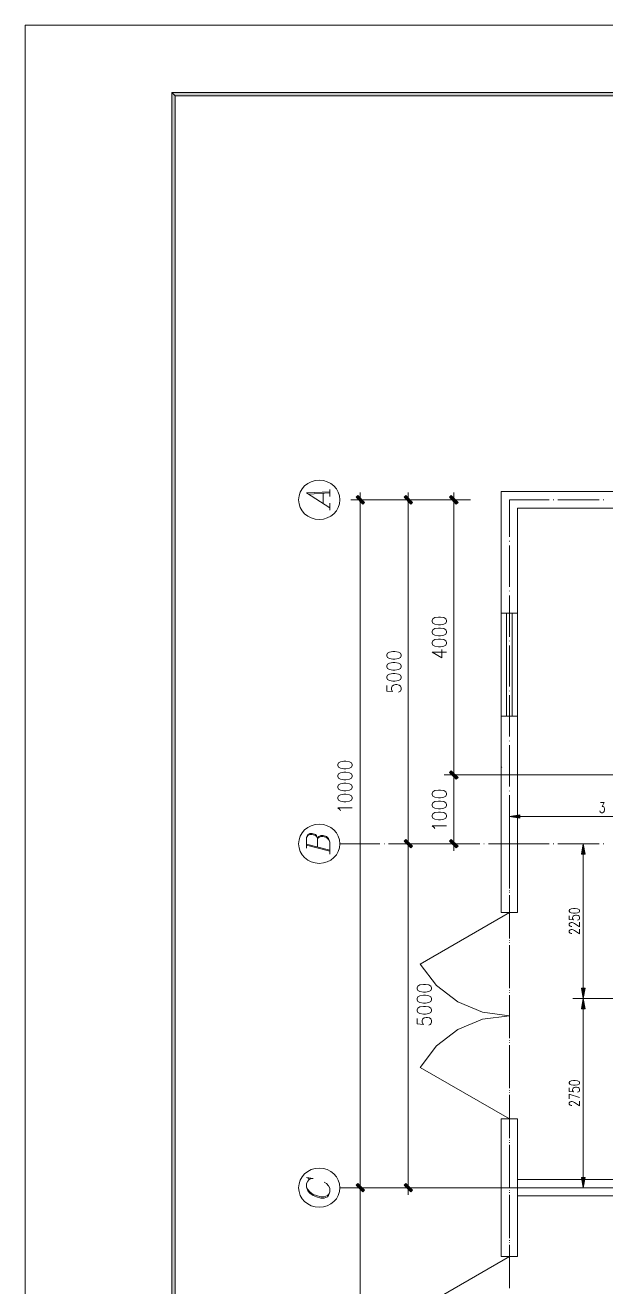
# Model space of a CAD drawing. Header units: millimetres. Extents: x 388 to 64525, y 87 to 607.
# Drawn here: x 64104 to 64188.4, y 423.8 to 607.2 of the extents above; entities that cross this region are included whole.
import ezdxf

# ---------------------------------------------------------------- set-up
doc = ezdxf.new("R2010")
doc.units = ezdxf.units.MM

msp = doc.modelspace()

# ---------------------------------------------------------------- hatches: boundary and pattern name
h = msp.add_hatch(color=0)
h.dxf.hatch_style = 2
h.paths.add_polyline_path([(64514.8, 597.46), (64514.31, 596.98), (64125.78, 596.98), (64125.3, 597.46)])
h = msp.add_hatch(color=0)
h.dxf.hatch_style = 2
h.paths.add_polyline_path([(64125.3, 597.46), (64125.78, 596.98), (64125.78, 320.43), (64125.3, 319.94)])
h = msp.add_hatch(color=0)
h.dxf.hatch_style = 2
h.paths.add_polyline_path([(64153.32, 537.85), (64153.08, 537.6), (64152.1, 538.58), (64152.34, 538.83)])
h = msp.add_hatch(color=0)
h.dxf.hatch_style = 2
h.paths.add_polyline_path([(64160.31, 537.85), (64160.06, 537.6), (64159.08, 538.58), (64159.33, 538.83)])
h = msp.add_hatch(color=0)
h.dxf.hatch_style = 2
h.paths.add_polyline_path([(64166.92, 537.85), (64166.67, 537.6), (64165.7, 538.58), (64165.94, 538.83)])
h = msp.add_hatch(color=0)
h.dxf.hatch_style = 2
h.paths.add_polyline_path([(64165.7, 498.57), (64165.94, 498.82), (64166.92, 497.84), (64166.67, 497.6)])
h = msp.add_hatch(color=0)
h.dxf.hatch_style = 2
h.paths.add_polyline_path([(64166.92, 497.84), (64166.67, 497.6), (64165.7, 498.57), (64165.94, 498.82)])
h = msp.add_hatch(color=0)
h.dxf.hatch_style = 2
h.paths.add_polyline_path([(64175.88, 492.41), (64174.38, 492.16), (64175.88, 491.91)])
h = msp.add_hatch(color=0)
h.dxf.hatch_style = 2
h.paths.add_polyline_path([(64159.08, 488.57), (64159.33, 488.82), (64160.31, 487.84), (64160.06, 487.6)])
h = msp.add_hatch(color=0)
h.dxf.hatch_style = 2
h.paths.add_polyline_path([(64160.31, 487.84), (64160.06, 487.6), (64159.08, 488.57), (64159.33, 488.82)])
h = msp.add_hatch(color=0)
h.dxf.hatch_style = 2
h.paths.add_polyline_path([(64165.7, 488.57), (64165.94, 488.82), (64166.92, 487.84), (64166.67, 487.6)])
h = msp.add_hatch(color=0)
h.dxf.hatch_style = 2
h.paths.add_polyline_path([(64184.88, 486.71), (64185.13, 488.21), (64185.38, 486.71)])
h = msp.add_hatch(color=0)
h.dxf.hatch_style = 2
h.paths.add_polyline_path([(64184.88, 467.21), (64185.13, 465.7), (64185.38, 467.21)])
h = msp.add_hatch(color=0)
h.dxf.hatch_style = 2
h.paths.add_polyline_path([(64184.88, 464.21), (64185.13, 465.7), (64185.38, 464.21)])
h = msp.add_hatch(color=0)
h.dxf.hatch_style = 2
h.paths.add_polyline_path([(64152.1, 438.57), (64152.34, 438.81), (64153.32, 437.84), (64153.08, 437.59)])
h = msp.add_hatch(color=0)
h.dxf.hatch_style = 2
h.paths.add_polyline_path([(64153.32, 437.84), (64153.08, 437.59), (64152.1, 438.57), (64152.34, 438.81)])
h = msp.add_hatch(color=0)
h.dxf.hatch_style = 2
h.paths.add_polyline_path([(64159.08, 438.57), (64159.33, 438.81), (64160.31, 437.84), (64160.06, 437.59)])
h = msp.add_hatch(color=0)
h.dxf.hatch_style = 2
h.paths.add_polyline_path([(64184.88, 439.7), (64185.13, 438.2), (64185.38, 439.7)])

# ---------------------------------------------------------------- linework, layer by layer
at = {"color": 0, "lineweight": 0}
for points in [[(64104, 310.18), (64104, 607.22), (64524.56, 607.22), (64524.56, 310.18)], [(64514.8, 597.46), (64514.31, 596.98), (64125.78, 596.98), (64125.3, 597.46)], [(64125.3, 597.46), (64125.78, 596.98), (64125.78, 320.43), (64125.3, 319.94)], [(64153.32, 537.85), (64153.08, 537.6), (64152.1, 538.58), (64152.34, 538.83)], [(64160.31, 537.85), (64160.06, 537.6), (64159.08, 538.58), (64159.33, 538.83)], [(64166.92, 537.85), (64166.67, 537.6), (64165.7, 538.58), (64165.94, 538.83)], [(64163.16, 520.53), (64163.26, 520.29), (64163.56, 520.13), (64164.06, 520.05), (64164.36, 520.05), (64164.86, 520.13), (64165.16, 520.29), (64165.26, 520.53), (64165.26, 520.69), (64165.16, 520.93), (64164.86, 521.09), (64164.36, 521.17), (64164.06, 521.17), (64163.56, 521.09), (64163.26, 520.93), (64163.16, 520.69)], [(64163.16, 518.93), (64163.26, 518.69), (64163.56, 518.53), (64164.06, 518.45), (64164.36, 518.45), (64164.86, 518.53), (64165.16, 518.69), (64165.26, 518.93), (64165.26, 519.09), (64165.16, 519.33), (64164.86, 519.49), (64164.36, 519.57), (64164.06, 519.57), (64163.56, 519.49), (64163.26, 519.33), (64163.16, 519.09)], [(64163.16, 517.33), (64163.26, 517.09), (64163.56, 516.93), (64164.06, 516.85), (64164.36, 516.85), (64164.86, 516.93), (64165.16, 517.09), (64165.26, 517.33), (64165.26, 517.49), (64165.16, 517.73), (64164.86, 517.89), (64164.36, 517.97), (64164.06, 517.97), (64163.56, 517.89), (64163.26, 517.73), (64163.16, 517.49)], [(64156.55, 515.53), (64156.65, 515.29), (64156.94, 515.13), (64157.44, 515.05), (64157.75, 515.05), (64158.24, 515.13), (64158.54, 515.29), (64158.65, 515.53), (64158.65, 515.69), (64158.54, 515.93), (64158.24, 516.09), (64157.75, 516.17), (64157.44, 516.17), (64156.94, 516.09), (64156.65, 515.93), (64156.55, 515.69)], [(64156.55, 513.93), (64156.65, 513.69), (64156.94, 513.53), (64157.44, 513.45), (64157.75, 513.45), (64158.24, 513.53), (64158.54, 513.69), (64158.65, 513.93), (64158.65, 514.09), (64158.54, 514.33), (64158.24, 514.49), (64157.75, 514.57), (64157.44, 514.57), (64156.94, 514.49), (64156.65, 514.33), (64156.55, 514.09)], [(64156.55, 512.33), (64156.65, 512.09), (64156.94, 511.93), (64157.44, 511.85), (64157.75, 511.85), (64158.24, 511.93), (64158.54, 512.09), (64158.65, 512.33), (64158.65, 512.49), (64158.54, 512.73), (64158.24, 512.89), (64157.75, 512.97), (64157.44, 512.97), (64156.94, 512.89), (64156.65, 512.73), (64156.55, 512.49)], [(64149.43, 499.58), (64149.53, 499.34), (64149.83, 499.18), (64150.33, 499.1), (64150.63, 499.1), (64151.12, 499.18), (64151.43, 499.34), (64151.53, 499.58), (64151.53, 499.74), (64151.43, 499.98), (64151.12, 500.14), (64150.63, 500.22), (64150.33, 500.22), (64149.83, 500.14), (64149.53, 499.98), (64149.43, 499.74)], [(64149.43, 497.98), (64149.53, 497.74), (64149.83, 497.58), (64150.33, 497.5), (64150.63, 497.5), (64151.12, 497.58), (64151.43, 497.74), (64151.53, 497.98), (64151.53, 498.14), (64151.43, 498.38), (64151.12, 498.54), (64150.63, 498.62), (64150.33, 498.62), (64149.83, 498.54), (64149.53, 498.38), (64149.43, 498.14)], [(64165.7, 498.57), (64165.94, 498.82), (64166.92, 497.84), (64166.67, 497.6)], [(64166.92, 497.84), (64166.67, 497.6), (64165.7, 498.57), (64165.94, 498.82)], [(64149.43, 496.38), (64149.53, 496.14), (64149.83, 495.98), (64150.33, 495.9), (64150.63, 495.9), (64151.12, 495.98), (64151.43, 496.14), (64151.53, 496.38), (64151.53, 496.54), (64151.43, 496.78), (64151.12, 496.94), (64150.63, 497.02), (64150.33, 497.02), (64149.83, 496.94), (64149.53, 496.78), (64149.43, 496.54)], [(64149.43, 494.78), (64149.53, 494.54), (64149.83, 494.38), (64150.33, 494.3), (64150.63, 494.3), (64151.12, 494.38), (64151.43, 494.54), (64151.53, 494.78), (64151.53, 494.94), (64151.43, 495.18), (64151.12, 495.34), (64150.63, 495.42), (64150.33, 495.42), (64149.83, 495.34), (64149.53, 495.18), (64149.43, 494.94)], [(64163.16, 495.37), (64163.26, 495.13), (64163.56, 494.97), (64164.06, 494.89), (64164.36, 494.89), (64164.86, 494.97), (64165.16, 495.13), (64165.26, 495.37), (64165.26, 495.53), (64165.16, 495.77), (64164.86, 495.93), (64164.36, 496.01), (64164.06, 496.01), (64163.56, 495.93), (64163.26, 495.77), (64163.16, 495.53)], [(64163.16, 493.77), (64163.26, 493.53), (64163.56, 493.37), (64164.06, 493.29), (64164.36, 493.29), (64164.86, 493.37), (64165.16, 493.53), (64165.26, 493.77), (64165.26, 493.93), (64165.16, 494.17), (64164.86, 494.33), (64164.36, 494.41), (64164.06, 494.41), (64163.56, 494.33), (64163.26, 494.17), (64163.16, 493.93)], [(64163.16, 492.17), (64163.26, 491.93), (64163.56, 491.77), (64164.06, 491.69), (64164.36, 491.69), (64164.86, 491.77), (64165.16, 491.93), (64165.26, 492.17), (64165.26, 492.33), (64165.16, 492.57), (64164.86, 492.73), (64164.36, 492.81), (64164.06, 492.81), (64163.56, 492.73), (64163.26, 492.57), (64163.16, 492.33)], [(64175.88, 492.41), (64174.38, 492.16), (64175.88, 491.91)], [(64159.08, 488.57), (64159.33, 488.82), (64160.31, 487.84), (64160.06, 487.6)], [(64160.31, 487.84), (64160.06, 487.6), (64159.08, 488.57), (64159.33, 488.82)], [(64165.7, 488.57), (64165.94, 488.82), (64166.92, 487.84), (64166.67, 487.6)], [(64184.88, 486.71), (64185.13, 488.21), (64185.38, 486.71)], [(64183.08, 478.41), (64183.15, 478.26), (64183.36, 478.16), (64183.72, 478.11), (64183.94, 478.11), (64184.3, 478.16), (64184.51, 478.26), (64184.58, 478.41), (64184.58, 478.51), (64184.51, 478.66), (64184.3, 478.76), (64183.94, 478.81), (64183.72, 478.81), (64183.36, 478.76), (64183.15, 478.66), (64183.08, 478.51)], [(64160.98, 467.13), (64161.08, 466.89), (64161.38, 466.73), (64161.88, 466.65), (64162.18, 466.65), (64162.68, 466.73), (64162.98, 466.89), (64163.08, 467.13), (64163.08, 467.28), (64162.98, 467.52), (64162.68, 467.69), (64162.18, 467.76), (64161.88, 467.76), (64161.38, 467.69), (64161.08, 467.52), (64160.98, 467.28)], [(64160.98, 465.52), (64161.08, 465.28), (64161.38, 465.13), (64161.88, 465.04), (64162.18, 465.04), (64162.68, 465.13), (64162.98, 465.28), (64163.08, 465.52), (64163.08, 465.69), (64162.98, 465.93), (64162.68, 466.09), (64162.18, 466.17), (64161.88, 466.17), (64161.38, 466.09), (64161.08, 465.93), (64160.98, 465.69)], [(64184.88, 467.21), (64185.13, 465.7), (64185.38, 467.21)], [(64160.98, 463.93), (64161.08, 463.69), (64161.38, 463.53), (64161.88, 463.45), (64162.18, 463.45), (64162.68, 463.53), (64162.98, 463.69), (64163.08, 463.93), (64163.08, 464.08), (64162.98, 464.32), (64162.68, 464.49), (64162.18, 464.56), (64161.88, 464.56), (64161.38, 464.49), (64161.08, 464.32), (64160.98, 464.08)], [(64184.88, 464.21), (64185.13, 465.7), (64185.38, 464.21)], [(64183.08, 453.4), (64183.15, 453.25), (64183.36, 453.15), (64183.72, 453.1), (64183.94, 453.1), (64184.3, 453.15), (64184.51, 453.25), (64184.58, 453.4), (64184.58, 453.5), (64184.51, 453.65), (64184.3, 453.75), (64183.94, 453.8), (64183.72, 453.8), (64183.36, 453.75), (64183.15, 453.65), (64183.08, 453.5)], [(64152.1, 438.57), (64152.34, 438.81), (64153.32, 437.84), (64153.08, 437.59)], [(64153.32, 437.84), (64153.08, 437.59), (64152.1, 438.57), (64152.34, 438.81)], [(64159.08, 438.57), (64159.33, 438.81), (64160.31, 437.84), (64160.06, 437.59)], [(64184.88, 439.7), (64185.13, 438.2), (64185.38, 439.7)]]:
    msp.add_lwpolyline(points, close=True, dxfattribs=at)
for points in [[(64144.9, 539.22), (64148.26, 539.38)], [(64148.26, 538.72), (64148.26, 539.72)], [(64173.18, 539.42), (64273.19, 539.42)], [(64173.18, 521.75), (64173.18, 539.42)], [(64173.18, 528.22), (64173.18, 539.42)], [(64175.58, 539.42), (64275.59, 539.42)], [(64144.9, 539.22), (64148.26, 537.05)], [(64145.22, 539.05), (64148.26, 539.22)], [(64147.3, 537.71), (64147.3, 539.22)], [(64148.26, 536.71), (64148.26, 537.71)], [(64168.72, 538.22), (64151.31, 538.22)], [(64152.71, 537.17), (64152.71, 539.27)], [(64152.71, 438.21), (64152.71, 538.21)], [(64168.37, 538.22), (64158.29, 538.22)], [(64159.69, 537.17), (64159.69, 539.27)], [(64159.69, 538.21), (64159.69, 488.22)], [(64168.72, 538.22), (64164.91, 538.22)], [(64166.31, 537.17), (64166.31, 539.27)], [(64166.31, 538.21), (64166.31, 498.22)], [(64180.18, 538.22), (64174.38, 538.22)], [(64174.38, 532.84), (64174.38, 538.22)], [(64180.83, 538.22), (64180.77, 538.22)], [(64187.44, 538.22), (64181.44, 538.22)], [(64188.1, 538.22), (64188.04, 538.22)], [(64175.58, 537.02), (64273.19, 537.02)], [(64175.58, 521.75), (64175.58, 537.02)], [(64175.58, 537.02), (64273.19, 537.02)], [(64175.58, 528.22), (64175.58, 537.02)], [(64174.38, 532.18), (64174.38, 532.24)], [(64174.38, 525.58), (64174.38, 531.58)], [(64174.38, 524.92), (64174.38, 524.97)], [(64174.38, 518.31), (64174.38, 524.31)], [(64173.18, 521.75), (64175.58, 521.75)], [(64173.18, 506.75), (64173.18, 521.75)], [(64173.98, 521.75), (64173.98, 506.75)], [(64174.78, 521.75), (64174.78, 506.75)], [(64175.58, 506.75), (64175.58, 521.75)], [(64174.38, 517.65), (64174.38, 517.71)], [(64163.16, 516.05), (64164.56, 515.25), (64164.56, 516.45)], [(64163.16, 516.05), (64165.26, 516.05)], [(64174.38, 511.05), (64174.38, 517.05)], [(64156.55, 511.21), (64156.55, 510.41), (64157.44, 510.33), (64157.34, 510.41), (64157.24, 510.65), (64157.24, 510.89), (64157.34, 511.13), (64157.55, 511.29), (64157.85, 511.37), (64158.04, 511.37), (64158.34, 511.29), (64158.54, 511.13), (64158.65, 510.89), (64158.65, 510.65), (64158.54, 510.41), (64158.44, 510.33), (64158.24, 510.25)], [(64174.38, 510.39), (64174.38, 510.45)], [(64174.38, 503.78), (64174.38, 509.79)], [(64173.18, 478.21), (64173.18, 506.75)], [(64173.18, 506.75), (64175.58, 506.75)], [(64175.58, 478.21), (64175.58, 506.75)], [(64174.38, 503.12), (64174.38, 503.19)], [(64174.38, 496.52), (64174.38, 502.52)], [(64166.31, 499.26), (64166.31, 497.16)], [(64166.31, 497.16), (64166.31, 499.26)], [(64173.18, 499.31), (64173.28, 499.41)], [(64173.76, 498.21), (64164.91, 498.21)], [(64173.76, 498.21), (64164.91, 498.21)], [(64166.31, 498.2), (64166.31, 488.22)], [(64173.18, 498.21), (64175.58, 498.21)], [(64174.47, 498.21), (64224.39, 498.21)], [(64174.38, 495.86), (64174.38, 495.92)], [(64174.38, 489.26), (64174.38, 495.26)], [(64174.38, 483.8), (64174.38, 493.66)], [(64187.63, 494.21), (64188.18, 494.21), (64187.88, 493.64), (64188.03, 493.64), (64188.13, 493.57), (64188.18, 493.5), (64188.23, 493.28), (64188.23, 493.14), (64188.18, 492.92), (64188.08, 492.78), (64187.93, 492.71), (64187.78, 492.71), (64187.63, 492.78), (64187.58, 492.85), (64187.53, 493)], [(64149.83, 493.02), (64149.73, 493.18), (64149.43, 493.42), (64151.53, 493.42)], [(64202.88, 492.16), (64175.88, 492.16)], [(64163.56, 490.41), (64163.46, 490.57), (64163.16, 490.81), (64165.26, 490.81)], [(64144.9, 487.57), (64144.9, 489.14), (64145.06, 489.57), (64145.38, 489.71), (64145.7, 489.71), (64146.18, 489.57), (64146.34, 489.42), (64146.5, 488.99)], [(64144.9, 489.14), (64145.06, 489.42), (64145.38, 489.57), (64145.7, 489.57), (64146.18, 489.42), (64146.34, 489.28), (64146.5, 488.99)], [(64144.9, 488.14), (64148.26, 487.28)], [(64144.9, 487.99), (64148.26, 487.14)], [(64146.5, 487.71), (64146.5, 488.99), (64146.66, 489.28), (64146.98, 489.42), (64147.3, 489.42), (64147.78, 489.28), (64148.1, 488.99), (64148.26, 488.42), (64148.26, 486.71)], [(64146.5, 488.99), (64146.66, 489.14), (64146.98, 489.28), (64147.3, 489.28), (64147.78, 489.14), (64148.1, 488.85), (64148.26, 488.42)], [(64155.56, 488.21), (64149.73, 488.21)], [(64156.22, 488.21), (64156.16, 488.21)], [(64162.82, 488.21), (64156.82, 488.21)], [(64168.37, 488.21), (64158.29, 488.21)], [(64168.37, 488.21), (64158.29, 488.21)], [(64159.69, 489.26), (64159.69, 487.16)], [(64159.69, 487.16), (64159.69, 489.26)], [(64159.69, 488.2), (64159.69, 438.21)], [(64163.48, 488.21), (64163.42, 488.21)], [(64170.09, 488.21), (64164.08, 488.21)], [(64167.67, 488.21), (64164.91, 488.21)], [(64166.31, 489.26), (64166.31, 487.16)], [(64170.74, 488.21), (64170.68, 488.21)], [(64177.17, 488.21), (64171.35, 488.21)], [(64174.38, 488.6), (64174.38, 488.66)], [(64174.38, 488.21), (64180.18, 488.21)], [(64174.38, 481.72), (64174.38, 488.21)], [(64174.38, 482), (64174.38, 488)], [(64180.77, 488.21), (64180.83, 488.21)], [(64181.44, 488.21), (64187.44, 488.21)], [(64187.35, 488.21), (64183.63, 488.21)], [(64188.04, 488.21), (64188.1, 488.21)], [(64185.13, 467.21), (64185.13, 486.71)], [(64174.38, 481.33), (64174.38, 481.39)], [(64174.38, 481.05), (64174.38, 481.11)], [(64174.38, 474.73), (64174.38, 480.73)], [(64174.38, 474.45), (64174.38, 480.45)], [(64174.38, 478.21), (64161.39, 470.71)], [(64173.18, 478.21), (64175.58, 478.21)], [(64183.08, 477.71), (64183.08, 477.21), (64183.72, 477.16), (64183.65, 477.21), (64183.58, 477.36), (64183.58, 477.51), (64183.65, 477.66), (64183.79, 477.76), (64184.01, 477.81), (64184.15, 477.81), (64184.36, 477.76), (64184.51, 477.66), (64184.58, 477.51), (64184.58, 477.36), (64184.51, 477.21), (64184.44, 477.16), (64184.3, 477.11)], [(64183.44, 476.16), (64183.36, 476.16), (64183.22, 476.21), (64183.15, 476.26), (64183.08, 476.36), (64183.08, 476.56), (64183.15, 476.66), (64183.22, 476.71), (64183.36, 476.76), (64183.51, 476.76), (64183.65, 476.71), (64183.87, 476.61), (64184.58, 476.11), (64184.58, 476.81)], [(64183.44, 475.16), (64183.36, 475.16), (64183.22, 475.21), (64183.15, 475.26), (64183.08, 475.36), (64183.08, 475.56), (64183.15, 475.66), (64183.22, 475.71), (64183.36, 475.76), (64183.51, 475.76), (64183.65, 475.71), (64183.87, 475.61), (64184.58, 475.11), (64184.58, 475.81)], [(64174.38, 474.07), (64174.38, 474.13)], [(64174.38, 473.79), (64174.38, 473.85)], [(64174.38, 467.47), (64174.38, 473.47)], [(64174.38, 467.19), (64174.38, 473.19)], [(64161.39, 470.71), (64163.77, 467.6), (64166.88, 465.22), (64170.49, 463.72), (64174.38, 463.21)], [(64174.38, 466.81), (64174.38, 466.87)], [(64174.38, 466.53), (64174.38, 466.59)], [(64174.38, 460.2), (64174.38, 466.21)], [(64174.38, 459.92), (64174.38, 465.93)], [(64187.35, 465.7), (64183.63, 465.7)], [(64187.35, 465.7), (64183.63, 465.7)], [(64185.13, 464.21), (64185.13, 439.7)], [(64187.35, 465.7), (64193.68, 465.7)], [(64160.98, 462.81), (64160.98, 462.01), (64161.88, 461.92), (64161.78, 462.01), (64161.68, 462.25), (64161.68, 462.49), (64161.78, 462.73), (64161.98, 462.88), (64162.28, 462.97), (64162.48, 462.97), (64162.78, 462.88), (64162.98, 462.73), (64163.08, 462.49), (64163.08, 462.25), (64162.98, 462.01), (64162.88, 461.92), (64162.68, 461.85)], [(64174.38, 463.21), (64170.49, 462.69), (64166.88, 461.2), (64163.77, 458.81), (64161.39, 455.7)], [(64174.38, 459.54), (64174.38, 459.6)], [(64174.38, 459.27), (64174.38, 459.32)], [(64174.38, 452.94), (64174.38, 458.94)], [(64174.38, 452.66), (64174.38, 458.66)], [(64174.38, 448.2), (64161.39, 455.7)], [(64174.38, 452.28), (64174.38, 452.34)], [(64174.38, 452), (64174.38, 452.06)], [(64174.38, 445.68), (64174.38, 451.68)], [(64174.38, 445.4), (64174.38, 451.4)], [(64183.08, 452.71), (64183.08, 452.2), (64183.72, 452.15), (64183.65, 452.2), (64183.58, 452.35), (64183.58, 452.5), (64183.65, 452.65), (64183.79, 452.76), (64184.01, 452.81), (64184.15, 452.81), (64184.36, 452.76), (64184.51, 452.65), (64184.58, 452.5), (64184.58, 452.35), (64184.51, 452.2), (64184.44, 452.15), (64184.3, 452.1)], [(64183.08, 451.1), (64183.08, 451.8), (64184.58, 451.3)], [(64183.44, 450.15), (64183.36, 450.15), (64183.22, 450.2), (64183.15, 450.25), (64183.08, 450.35), (64183.08, 450.55), (64183.15, 450.65), (64183.22, 450.7), (64183.36, 450.75), (64183.51, 450.75), (64183.65, 450.7), (64183.87, 450.6), (64184.58, 450.1), (64184.58, 450.8)], [(64173.18, 448.2), (64175.58, 448.2)], [(64173.18, 448.2), (64173.18, 428.2)], [(64175.58, 448.2), (64175.58, 428.2)], [(64174.38, 445.02), (64174.38, 445.08)], [(64174.38, 444.74), (64174.38, 444.8)], [(64174.38, 438.41), (64174.38, 444.42)], [(64174.38, 438.13), (64174.38, 444.14)], [(64145.22, 439.35), (64145.22, 439.53), (64144.9, 439.7), (64145.86, 439.53), (64145.54, 439.53), (64145.22, 439.35), (64145.06, 439.17), (64144.9, 438.82), (64144.9, 438.29), (64145.06, 437.76), (64145.38, 437.41), (64145.86, 437.05), (64146.34, 436.88), (64146.98, 436.7), (64147.46, 436.7), (64147.94, 436.88), (64148.1, 437.05), (64148.26, 437.58), (64148.26, 438.11), (64148.1, 438.47), (64147.78, 438.82), (64147.46, 439)], [(64152.71, 439.25), (64152.71, 437.15)], [(64152.71, 437.15), (64152.71, 439.25)], [(64159.69, 439.25), (64159.69, 437.15)], [(64175.58, 439.4), (64273.19, 439.4)], [(64144.9, 438.29), (64145.06, 437.94), (64145.38, 437.58), (64145.86, 437.23), (64146.34, 437.05), (64146.98, 436.88), (64147.46, 436.88), (64147.94, 437.05), (64148.1, 437.23), (64148.26, 437.58)], [(64149.73, 438.2), (64153.32, 438.2)], [(64155.56, 438.2), (64149.73, 438.2)], [(64168.72, 438.2), (64151.31, 438.2)], [(64156.01, 438.2), (64151.31, 438.2)], [(64152.71, 438.19), (64152.71, 388.2)], [(64153.92, 438.2), (64153.98, 438.2)], [(64154.58, 438.2), (64160.58, 438.2)], [(64156.22, 438.2), (64156.16, 438.2)], [(64162.82, 438.2), (64156.82, 438.2)], [(64167.13, 438.2), (64158.29, 438.2)], [(64161.19, 438.2), (64161.24, 438.2)], [(64161.84, 438.2), (64167.85, 438.2)], [(64163.48, 438.2), (64163.42, 438.2)], [(64170.09, 438.2), (64164.08, 438.2)], [(64168.45, 438.2), (64168.51, 438.2)], [(64169.11, 438.2), (64175.11, 438.2)], [(64170.74, 438.2), (64170.68, 438.2)], [(64177.17, 438.2), (64171.35, 438.2)], [(64274.39, 438.2), (64174.38, 438.2)], [(64174.38, 438.2), (64180.18, 438.2)], [(64174.38, 437.75), (64174.38, 437.81)], [(64174.38, 437.47), (64174.38, 437.53)], [(64174.38, 431.15), (64174.38, 437.15)], [(64174.38, 430.87), (64174.38, 436.87)], [(64175.58, 437), (64273.19, 437)], [(64175.71, 438.2), (64175.77, 438.2)], [(64176.37, 438.2), (64182.38, 438.2)], [(64180.77, 438.2), (64180.83, 438.2)], [(64181.44, 438.2), (64187.44, 438.2)], [(64182.97, 438.2), (64183.03, 438.2)], [(64188.26, 438.2), (64183.63, 438.2)], [(64183.64, 438.2), (64189.64, 438.2)], [(64188.04, 438.2), (64188.1, 438.2)], [(64174.38, 430.49), (64174.38, 430.55)], [(64174.38, 430.21), (64174.38, 430.27)], [(64174.38, 423.89), (64174.38, 429.89)], [(64174.38, 423.61), (64174.38, 429.61)], [(64174.38, 428.2), (64161.39, 420.7)], [(64173.18, 428.2), (64175.58, 428.2)]]:
    msp.add_lwpolyline(points, dxfattribs=at)
for centre, ratio in [((64146.74, 538.22), 0.951016), ((64146.74, 488.21), 0.951016), ((64146.74, 438.2), 0.951613)]:
    msp.add_ellipse(centre, major_axis=(3, 0), ratio=ratio, start_param=0, end_param=6.283185, dxfattribs=at)

doc.saveas('drawing.dxf')
